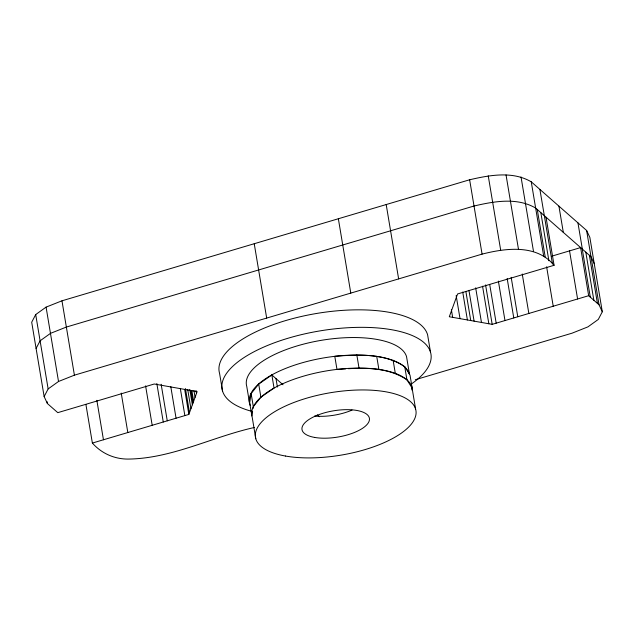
<?xml version="1.0" encoding="UTF-8"?>
<svg xmlns="http://www.w3.org/2000/svg" width="634" height="634" viewBox="0 0 634 634"><rect width="100%" height="100%" fill="white"/><g stroke="black" fill="none" stroke-linecap="round" stroke-linejoin="round"><path stroke-width="0.95" d="M283.018 384.775L271.851 374.963L258.704 384.101L251.127 393.579L249.685 402.804L251.88 415.92L252.601 411.308M253.029 408.542L253.323 406.695L251.127 393.579M411.918 390.045L412.203 388.198L410.008 375.082L404.738 366.706C384.315 352.94 358.226 354.596 334.776 356.276L336.971 369.4L345.601 368.885M85.931 404.571L92.374 443.063L188.853 414.414L197.134 391.614L154.252 384.006L57.773 412.655L47.391 403.533L44.142 396.575L31.7 322.223L35.702 314.567L46.076 307.125L61.966 300.809L469.635 179.771C489.591 175.142 512.589 170.879 531.252 181.815L586.609 230.467L589.858 237.425L602.3 311.777L598.298 319.433L587.924 326.875L572.034 333.191L415.286 379.734M36.09 348.462L40.093 340.815L50.466 333.373L66.356 327.057L474.026 206.01C493.981 201.39 516.979 197.126 535.643 208.055L590.999 256.715L594.248 263.665M44.142 396.575L48.144 388.927L58.518 381.486L74.408 375.169L482.078 254.123C505.853 248.092 536.412 244.066 554.076 265.297L457.589 293.946L449.3 316.746L492.182 324.354L588.669 295.706L599.051 304.827L602.3 311.777M253.323 406.695L260.899 397.217L274.046 388.079L271.851 374.963M551.731 256.168L580.617 247.593L588.669 295.706M254.527 427.459C212.224 436.818 171.949 458.62 127.965 459.079C114.231 459.079 101.456 453.373 92.374 443.063M348.478 368.711C368.338 367.498 389.942 368.299 406.933 379.829L412.203 388.198M317.269 414.874L319.37 416.728M586.609 230.467L599.051 304.827M589.374 255.288L597.426 303.401M585.808 252.15L593.86 300.262M577.954 222.867L582.353 249.114M582.242 249.019L590.294 297.132M569.538 250.882L577.59 298.994M558.926 206.145L563.317 232.385M546.025 217.185L554.076 265.297M539.899 189.415L552.452 263.871M540.834 212.62L548.885 260.733M537.26 209.482L545.311 257.594M546.619 266.779L553.22 306.23M531.252 181.815L543.695 256.176M521.029 176.934L533.479 251.286M506.035 174.921L518.477 249.273M522.25 274.015L528.851 313.465M511.17 277.304L517.772 316.754M507.168 278.492L513.77 317.943M488.243 175.84L500.686 250.2M498.379 281.1L504.981 320.558M489.741 284.674L496.184 323.166M469.635 179.771L482.078 254.123M485.581 284.904L492.182 324.354M482.553 286.227L488.838 323.76M475.666 287.812L481.468 322.452M468.938 290.348L474.097 321.145M465.911 291.68L470.745 320.55M462.725 292.052L467.393 319.956M456.155 295.555L460.022 318.648M451.368 309.638L452.652 317.341M430.526 352.266L427.601 334.768A105.886 41.202 -9.5 0 0 312.055 314.266A105.886 41.202 -9.5 0 0 219.57 373.371L222.494 390.869M386.193 204.544L398.635 278.897M411.949 387.231L415.611 409.104M404.738 366.706L406.933 379.829M393.104 360.223L395.299 373.339M376.699 356.292L378.894 369.416M338.35 218.746L350.792 293.106M356.831 354.961L359.026 368.085M254.234 243.725L266.676 318.078M275.996 378.601L277.407 387.041M258.704 384.101L260.899 397.217M255.803 438.76L252.142 416.887A81.334 31.652 -9.5 0 1 326.668 370.874A81.334 31.652 -9.5 0 1 412.417 389.95M249.677 403.85L246.745 386.352A81.334 31.652 -9.5 0 1 317.793 340.949A81.334 31.652 -9.5 0 1 406.553 356.696L409.477 374.195A81.334 31.652 -9.5 0 0 318.64 358.844A81.334 31.652 -9.5 0 0 250.24 405.419M196.009 390.512L196.492 393.397M193.941 390.584L195.066 397.312M191.872 390.647L193.639 401.235M190.905 390.504L192.998 403.018M189.772 389.403L192.348 404.801M187.704 389.474L190.921 408.716M185.477 388.579L189.503 412.631M184.668 389.395L188.853 414.414M180.349 388.658L184.859 415.603M170.752 386.463L176.062 418.21M161.147 384.259L167.265 420.825M156.828 383.522L163.271 422.014M145.59 385.852L152.192 425.303M121.221 393.088L127.822 432.539M96.851 400.323L103.453 439.774M61.966 300.809L74.408 375.169M46.076 307.125L58.518 381.486M35.702 314.567L48.144 388.927M47.075 401.607L47.391 403.533M352.052 410.071A34.173 13.298 -9.5 0 1 314.559 416.047M251.009 411.109A105.886 41.202 -9.5 0 1 249.511 354.224A105.886 41.202 -9.5 0 1 392.486 329.878A105.886 41.202 -9.5 0 1 411.68 383.752M314.599 437.42A34.173 13.298 -9.5 0 0 369.091 421.238A34.173 13.298 -9.5 0 0 323.419 413.138A34.173 13.298 -9.5 0 0 314.599 437.42M285.466 456.036A81.334 31.652 -9.5 0 0 415.175 417.521A81.334 31.652 -9.5 0 0 306.468 398.231A81.334 31.652 -9.5 0 0 285.466 456.036"/></g></svg>
